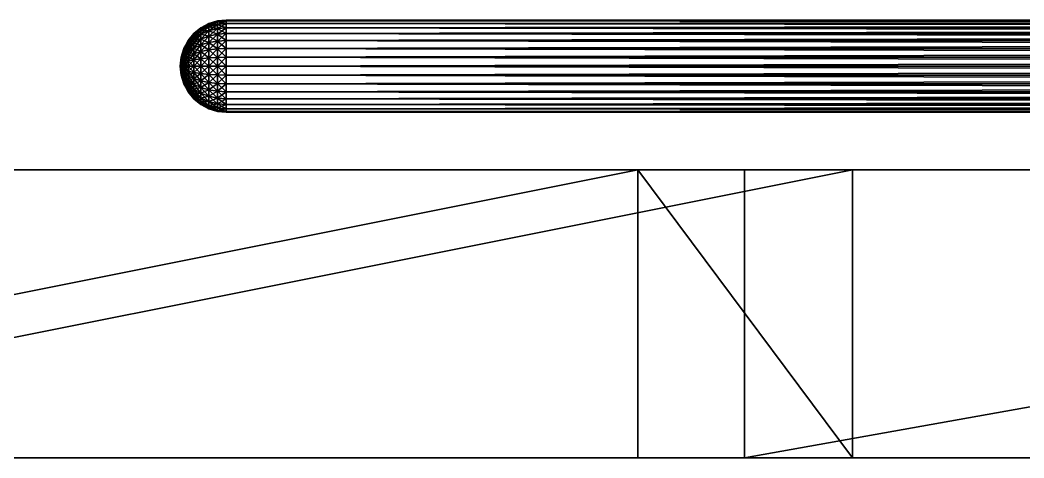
# Model space of a CAD drawing. Header units: millimetres. Extents: x -510 to 550, y -577 to 577.
# Drawn here: x -265.8 to -91.5, y 255 to 331 of the extents above; entities that cross this region are included whole.
import ezdxf

# ---------------------------------------------------------------- set-up
doc = ezdxf.new("R2010")
doc.units = ezdxf.units.MM
for name, color, linetype, true_color in [('rocker_left_visual_0', 7, 'Continuous', 0x5c6b75), ('rocker_left_visual_1', 7, 'Continuous', 0x5c6b75), ('structure_aux_cover_rail', 7, 'Continuous', 0x5c6b75)]:
    doc.layers.add(name, color=color, linetype=linetype, true_color=true_color)

msp = doc.modelspace()

# ---------------------------------------------------------------- linework, layer by layer
at = {"layer": 'rocker_left_visual_0', "true_color": 0x5c6b75}
for points in [[(-140, 255, -20), (140, 305, -20), (140, 255, -20)], [(-140, 255, -20), (-140, 305, -20), (140, 305, -20)], [(-140, 255, 20), (140, 255, 20), (140, 305, 20)], [(-140, 255, 20), (140, 305, 20), (-140, 305, 20)], [(140, 305, -20), (-140, 305, -20), (-140, 305, 20)], [(140, 305, -20), (-140, 305, 20), (140, 305, 20)], [(-140, 305, -20), (-140, 255, -20), (-140, 255, 20)], [(-140, 305, -20), (-140, 255, 20), (-140, 305, 20)], [(-140, 255, -20), (140, 255, -20), (140, 255, 20)], [(-140, 255, -20), (140, 255, 20), (-140, 255, 20)]]:
    msp.add_3dface(points, dxfattribs=at)
at = {"layer": 'rocker_left_visual_1', "true_color": 0x5c6b75}
for points in [[(-408.74, 255, -263.35), (-158.55, 255, 16.66), (-158.55, 305, 16.66)], [(-408.74, 255, -263.35), (-158.55, 305, 16.66), (-408.74, 305, -263.35)], [(-121.26, 305, -16.65), (-371.45, 305, -296.66), (-408.74, 305, -263.35)], [(-121.26, 305, -16.65), (-408.74, 305, -263.35), (-158.55, 305, 16.66)], [(-371.45, 255, -296.66), (-121.26, 305, -16.65), (-121.26, 255, -16.65)], [(-371.45, 255, -296.66), (-371.45, 305, -296.66), (-121.26, 305, -16.65)], [(-121.26, 255, -16.65), (-121.26, 305, -16.65), (-158.55, 305, 16.66)], [(-121.26, 255, -16.65), (-158.55, 305, 16.66), (-158.55, 255, 16.66)], [(-371.45, 255, -296.66), (-158.55, 255, 16.66), (-408.74, 255, -263.35)], [(-371.45, 255, -296.66), (-121.26, 255, -16.65), (-158.55, 255, 16.66)]]:
    msp.add_3dface(points, dxfattribs=at)
at = {"layer": 'structure_aux_cover_rail', "true_color": 0x5c6b75}
for points in [[(-234.44, 329.52, 261.3), (-234.44, 329.65, 260), (-235.66, 328.66, 260)], [(-234.44, 329.65, 260), (-234.44, 329.52, 258.7), (-235.66, 328.55, 258.9)], [(-234.44, 329.65, 260), (-235.66, 328.55, 258.9), (-235.66, 328.66, 260)], [(-234.44, 329.15, 262.55), (-234.44, 329.52, 261.3), (-235.66, 328.55, 261.1)], [(-234.44, 329.52, 261.3), (-235.66, 328.66, 260), (-235.66, 328.55, 261.1)], [(-234.44, 329.52, 258.7), (-234.44, 329.15, 257.45), (-235.66, 328.23, 257.84)], [(-234.44, 329.52, 258.7), (-235.66, 328.23, 257.84), (-235.66, 328.55, 258.9)], [(-233.06, 330.25, 261.44), (-233.06, 330.39, 260), (-234.44, 329.65, 260)], [(-233.06, 330.39, 260), (-233.06, 330.25, 258.56), (-234.44, 329.52, 258.7)], [(-233.06, 330.39, 260), (-234.44, 329.52, 258.7), (-234.44, 329.65, 260)], [(-233.06, 329.83, 262.83), (-233.06, 330.25, 261.44), (-234.44, 329.52, 261.3)], [(-233.06, 330.25, 261.44), (-234.44, 329.65, 260), (-234.44, 329.52, 261.3)], [(-233.06, 330.25, 258.56), (-233.06, 329.83, 257.17), (-234.44, 329.15, 257.45)], [(-233.06, 330.25, 258.56), (-234.44, 329.15, 257.45), (-234.44, 329.52, 258.7)], [(-233.06, 329.15, 264.11), (-233.06, 329.83, 262.83), (-234.44, 329.15, 262.55)], [(-233.06, 329.83, 262.83), (-234.44, 329.52, 261.3), (-234.44, 329.15, 262.55)], [(-233.06, 329.83, 257.17), (-233.06, 329.15, 255.89), (-234.44, 328.53, 256.3)], [(-233.06, 329.83, 257.17), (-234.44, 328.53, 256.3), (-234.44, 329.15, 257.45)], [(-231.56, 330.7, 261.53), (-231.56, 330.85, 260), (-233.06, 330.39, 260)], [(-231.56, 330.85, 260), (-231.56, 330.7, 258.47), (-233.06, 330.25, 258.56)], [(-231.56, 330.85, 260), (-233.06, 330.25, 258.56), (-233.06, 330.39, 260)], [(-231.56, 330.25, 263), (-231.56, 330.7, 261.53), (-233.06, 330.25, 261.44)], [(-231.56, 330.7, 261.53), (-233.06, 330.39, 260), (-233.06, 330.25, 261.44)], [(-231.56, 330.7, 258.47), (-231.56, 330.25, 257), (-233.06, 329.83, 257.17)], [(-231.56, 330.7, 258.47), (-233.06, 329.83, 257.17), (-233.06, 330.25, 258.56)], [(-231.56, 329.52, 264.36), (-231.56, 330.25, 263), (-233.06, 329.83, 262.83)], [(-231.56, 330.25, 263), (-233.06, 330.25, 261.44), (-233.06, 329.83, 262.83)], [(-231.56, 330.25, 257), (-231.56, 329.52, 255.64), (-233.06, 329.15, 255.89)], [(-231.56, 330.25, 257), (-233.06, 329.15, 255.89), (-233.06, 329.83, 257.17)], [(-231.56, 329.52, 264.36), (-233.06, 329.83, 262.83), (-233.06, 329.15, 264.11)], [(-231.56, 328.55, 265.55), (-231.56, 329.52, 264.36), (-233.06, 329.15, 264.11)], [(-231.56, 329.52, 255.64), (-231.56, 328.55, 254.45), (-233.06, 328.23, 254.77)], [(-231.56, 329.52, 255.64), (-233.06, 328.23, 254.77), (-233.06, 329.15, 255.89)], [(-230, 330.85, 261.56), (-230, 331, 260), (-231.56, 330.85, 260)], [(-230, 331, 260), (-230, 330.85, 258.44), (-231.56, 330.7, 258.47)], [(-230, 331, 260), (-231.56, 330.7, 258.47), (-231.56, 330.85, 260)], [(-230, 330.39, 263.06), (-230, 330.85, 261.56), (-231.56, 330.7, 261.53)], [(-230, 330.85, 261.56), (-231.56, 330.85, 260), (-231.56, 330.7, 261.53)], [(-230, 330.85, 258.44), (-230, 330.39, 256.94), (-231.56, 330.25, 257)], [(-230, 330.85, 258.44), (-231.56, 330.25, 257), (-231.56, 330.7, 258.47)], [(-230, 330.39, 263.06), (-231.56, 330.7, 261.53), (-231.56, 330.25, 263)], [(-230, 329.65, 264.44), (-230, 330.39, 263.06), (-231.56, 330.25, 263)], [(-230, 330.39, 256.94), (-230, 329.65, 255.56), (-231.56, 329.52, 255.64)], [(-230, 330.39, 256.94), (-231.56, 329.52, 255.64), (-231.56, 330.25, 257)], [(-230, 329.65, 264.44), (-231.56, 330.25, 263), (-231.56, 329.52, 264.36)], [(-230, 328.66, 265.66), (-230, 329.65, 264.44), (-231.56, 329.52, 264.36)], [(-230, 329.65, 255.56), (-230, 328.66, 254.34), (-231.56, 328.55, 254.45)], [(-230, 329.65, 255.56), (-231.56, 328.55, 254.45), (-231.56, 329.52, 255.64)], [(-230, 328.66, 265.66), (-231.56, 329.52, 264.36), (-231.56, 328.55, 265.55)], [(400, 330.85, 261.56), (400, 331, 260), (-230, 331, 260)], [(400, 330.85, 261.56), (-230, 331, 260), (-230, 330.85, 261.56)], [(400, 331, 260), (400, 330.85, 258.44), (-230, 330.85, 258.44)], [(400, 331, 260), (-230, 330.85, 258.44), (-230, 331, 260)], [(400, 330.39, 263.06), (400, 330.85, 261.56), (-230, 330.85, 261.56)], [(400, 330.39, 263.06), (-230, 330.85, 261.56), (-230, 330.39, 263.06)], [(400, 330.85, 258.44), (400, 330.39, 256.94), (-230, 330.39, 256.94)], [(400, 330.85, 258.44), (-230, 330.39, 256.94), (-230, 330.85, 258.44)], [(400, 329.65, 264.44), (400, 330.39, 263.06), (-230, 330.39, 263.06)], [(400, 329.65, 264.44), (-230, 330.39, 263.06), (-230, 329.65, 264.44)], [(400, 330.39, 256.94), (400, 329.65, 255.56), (-230, 329.65, 255.56)], [(400, 330.39, 256.94), (-230, 329.65, 255.56), (-230, 330.39, 256.94)], [(400, 328.66, 265.66), (400, 329.65, 264.44), (-230, 329.65, 264.44)], [(400, 328.66, 265.66), (-230, 329.65, 264.44), (-230, 328.66, 265.66)], [(400, 329.65, 255.56), (400, 328.66, 254.34), (-230, 328.66, 254.34)], [(400, 329.65, 255.56), (-230, 328.66, 254.34), (-230, 329.65, 255.56)], [(-235.66, 328.55, 261.1), (-235.66, 328.66, 260), (-236.65, 327.44, 260)], [(-235.66, 328.66, 260), (-235.66, 328.55, 258.9), (-236.65, 327.36, 259.13)], [(-235.66, 328.66, 260), (-236.65, 327.36, 259.13), (-236.65, 327.44, 260)], [(-235.66, 328.23, 262.16), (-235.66, 328.55, 261.1), (-236.65, 327.36, 260.87)], [(-235.66, 328.55, 261.1), (-236.65, 327.44, 260), (-236.65, 327.36, 260.87)], [(-235.66, 328.55, 258.9), (-235.66, 328.23, 257.84), (-236.65, 327.11, 258.3)], [(-235.66, 328.55, 258.9), (-236.65, 327.11, 258.3), (-236.65, 327.36, 259.13)], [(-235.66, 327.7, 263.14), (-235.66, 328.23, 262.16), (-236.65, 327.11, 261.7)], [(-235.66, 328.23, 262.16), (-236.65, 327.36, 260.87), (-236.65, 327.11, 261.7)], [(-235.66, 328.23, 257.84), (-235.66, 327.7, 256.86), (-236.65, 326.7, 257.53)], [(-235.66, 328.23, 257.84), (-236.65, 326.7, 257.53), (-236.65, 327.11, 258.3)], [(-234.44, 328.53, 263.7), (-234.44, 329.15, 262.55), (-235.66, 328.23, 262.16)], [(-234.44, 329.15, 262.55), (-235.66, 328.55, 261.1), (-235.66, 328.23, 262.16)], [(-234.44, 329.15, 257.45), (-234.44, 328.53, 256.3), (-235.66, 327.7, 256.86)], [(-234.44, 329.15, 257.45), (-235.66, 327.7, 256.86), (-235.66, 328.23, 257.84)], [(-234.44, 327.7, 264.7), (-234.44, 328.53, 263.7), (-235.66, 327.7, 263.14)], [(-234.44, 328.53, 263.7), (-235.66, 328.23, 262.16), (-235.66, 327.7, 263.14)], [(-234.44, 328.53, 256.3), (-234.44, 327.7, 255.3), (-235.66, 327, 256)], [(-234.44, 328.53, 256.3), (-235.66, 327, 256), (-235.66, 327.7, 256.86)], [(-233.06, 328.23, 265.23), (-233.06, 329.15, 264.11), (-234.44, 328.53, 263.7)], [(-233.06, 329.15, 264.11), (-234.44, 329.15, 262.55), (-234.44, 328.53, 263.7)], [(-233.06, 329.15, 255.89), (-233.06, 328.23, 254.77), (-234.44, 327.7, 255.3)], [(-233.06, 329.15, 255.89), (-234.44, 327.7, 255.3), (-234.44, 328.53, 256.3)], [(-233.06, 328.23, 265.23), (-234.44, 328.53, 263.7), (-234.44, 327.7, 264.7)], [(-233.06, 327.11, 266.15), (-233.06, 328.23, 265.23), (-234.44, 327.7, 264.7)], [(-233.06, 328.23, 254.77), (-233.06, 327.11, 253.85), (-234.44, 326.7, 254.47)], [(-233.06, 328.23, 254.77), (-234.44, 326.7, 254.47), (-234.44, 327.7, 255.3)], [(-231.56, 328.55, 265.55), (-233.06, 329.15, 264.11), (-233.06, 328.23, 265.23)], [(-231.56, 327.36, 266.52), (-231.56, 328.55, 265.55), (-233.06, 328.23, 265.23)], [(-231.56, 328.55, 254.45), (-231.56, 327.36, 253.48), (-233.06, 327.11, 253.85)], [(-231.56, 328.55, 254.45), (-233.06, 327.11, 253.85), (-233.06, 328.23, 254.77)], [(-231.56, 327.36, 266.52), (-233.06, 328.23, 265.23), (-233.06, 327.11, 266.15)], [(-230, 327.44, 266.65), (-230, 328.66, 265.66), (-231.56, 328.55, 265.55)], [(-230, 328.66, 254.34), (-230, 327.44, 253.35), (-231.56, 327.36, 253.48)], [(-230, 328.66, 254.34), (-231.56, 327.36, 253.48), (-231.56, 328.55, 254.45)], [(-230, 327.44, 266.65), (-231.56, 328.55, 265.55), (-231.56, 327.36, 266.52)], [(400, 327.44, 266.65), (400, 328.66, 265.66), (-230, 328.66, 265.66)], [(400, 327.44, 266.65), (-230, 328.66, 265.66), (-230, 327.44, 266.65)], [(400, 328.66, 254.34), (400, 327.44, 253.35), (-230, 327.44, 253.35)], [(400, 328.66, 254.34), (-230, 327.44, 253.35), (-230, 328.66, 254.34)], [(-237.39, 326, 260.6), (-237.39, 326.06, 260), (-237.85, 324.56, 260)], [(-237.39, 326.06, 260), (-237.39, 326, 259.4), (-237.85, 324.53, 259.7)], [(-237.39, 326.06, 260), (-237.85, 324.53, 259.7), (-237.85, 324.56, 260)], [(-237.39, 325.83, 261.17), (-237.39, 326, 260.6), (-237.85, 324.53, 260.3)], [(-237.39, 326, 260.6), (-237.85, 324.56, 260), (-237.85, 324.53, 260.3)], [(-237.39, 326, 259.4), (-237.39, 325.83, 258.83), (-237.85, 324.44, 259.4)], [(-237.39, 326, 259.4), (-237.85, 324.44, 259.4), (-237.85, 324.53, 259.7)], [(-236.65, 327.36, 260.87), (-236.65, 327.44, 260), (-237.39, 326.06, 260)], [(-236.65, 327.44, 260), (-236.65, 327.36, 259.13), (-237.39, 326, 259.4)], [(-236.65, 327.44, 260), (-237.39, 326, 259.4), (-237.39, 326.06, 260)], [(-236.65, 327.11, 261.7), (-236.65, 327.36, 260.87), (-237.39, 326, 260.6)], [(-236.65, 327.36, 260.87), (-237.39, 326.06, 260), (-237.39, 326, 260.6)], [(-236.65, 327.36, 259.13), (-236.65, 327.11, 258.3), (-237.39, 325.83, 258.83)], [(-236.65, 327.36, 259.13), (-237.39, 325.83, 258.83), (-237.39, 326, 259.4)], [(-236.65, 326.7, 262.47), (-236.65, 327.11, 261.7), (-237.39, 325.83, 261.17)], [(-236.65, 327.11, 261.7), (-237.39, 326, 260.6), (-237.39, 325.83, 261.17)], [(-236.65, 327.11, 258.3), (-236.65, 326.7, 257.53), (-237.39, 325.55, 258.3)], [(-236.65, 327.11, 258.3), (-237.39, 325.55, 258.3), (-237.39, 325.83, 258.83)], [(-236.65, 326.14, 263.14), (-236.65, 326.7, 262.47), (-237.39, 325.55, 261.7)], [(-236.65, 326.7, 262.47), (-237.39, 325.83, 261.17), (-237.39, 325.55, 261.7)], [(-236.65, 326.7, 257.53), (-236.65, 326.14, 256.86), (-237.39, 325.16, 257.84)], [(-236.65, 326.7, 257.53), (-237.39, 325.16, 257.84), (-237.39, 325.55, 258.3)], [(-236.65, 325.47, 263.7), (-236.65, 326.14, 263.14), (-237.39, 325.16, 262.16)], [(-236.65, 326.14, 263.14), (-237.39, 325.55, 261.7), (-237.39, 325.16, 262.16)], [(-236.65, 326.14, 256.86), (-236.65, 325.47, 256.3), (-237.39, 324.7, 257.45)], [(-236.65, 326.14, 256.86), (-237.39, 324.7, 257.45), (-237.39, 325.16, 257.84)], [(-235.66, 327, 264), (-235.66, 327.7, 263.14), (-236.65, 326.7, 262.47)], [(-235.66, 327.7, 263.14), (-236.65, 327.11, 261.7), (-236.65, 326.7, 262.47)], [(-235.66, 327.7, 256.86), (-235.66, 327, 256), (-236.65, 326.14, 256.86)], [(-235.66, 327.7, 256.86), (-236.65, 326.14, 256.86), (-236.65, 326.7, 257.53)], [(-235.66, 326.14, 264.7), (-235.66, 327, 264), (-236.65, 326.14, 263.14)], [(-235.66, 327, 264), (-236.65, 326.7, 262.47), (-236.65, 326.14, 263.14)], [(-235.66, 327, 256), (-235.66, 326.14, 255.3), (-236.65, 325.47, 256.3)], [(-235.66, 327, 256), (-236.65, 325.47, 256.3), (-236.65, 326.14, 256.86)], [(-235.66, 325.16, 265.23), (-235.66, 326.14, 264.7), (-236.65, 325.47, 263.7)], [(-235.66, 326.14, 264.7), (-236.65, 326.14, 263.14), (-236.65, 325.47, 263.7)], [(-235.66, 326.14, 255.3), (-235.66, 325.16, 254.77), (-236.65, 324.7, 255.89)], [(-235.66, 326.14, 255.3), (-236.65, 324.7, 255.89), (-236.65, 325.47, 256.3)], [(-234.44, 326.7, 265.53), (-234.44, 327.7, 264.7), (-235.66, 327, 264)], [(-234.44, 327.7, 264.7), (-235.66, 327.7, 263.14), (-235.66, 327, 264)], [(-234.44, 327.7, 255.3), (-234.44, 326.7, 254.47), (-235.66, 326.14, 255.3)], [(-234.44, 327.7, 255.3), (-235.66, 326.14, 255.3), (-235.66, 327, 256)], [(-234.44, 326.7, 265.53), (-235.66, 327, 264), (-235.66, 326.14, 264.7)], [(-234.44, 325.55, 266.15), (-234.44, 326.7, 265.53), (-235.66, 326.14, 264.7)], [(-234.44, 326.7, 254.47), (-234.44, 325.55, 253.85), (-235.66, 325.16, 254.77)], [(-234.44, 326.7, 254.47), (-235.66, 325.16, 254.77), (-235.66, 326.14, 255.3)], [(-234.44, 325.55, 266.15), (-235.66, 326.14, 264.7), (-235.66, 325.16, 265.23)], [(-233.06, 327.11, 266.15), (-234.44, 327.7, 264.7), (-234.44, 326.7, 265.53)], [(-233.06, 325.83, 266.83), (-233.06, 327.11, 266.15), (-234.44, 326.7, 265.53)], [(-233.06, 327.11, 253.85), (-233.06, 325.83, 253.17), (-234.44, 325.55, 253.85)], [(-233.06, 327.11, 253.85), (-234.44, 325.55, 253.85), (-234.44, 326.7, 254.47)], [(-233.06, 325.83, 266.83), (-234.44, 326.7, 265.53), (-234.44, 325.55, 266.15)], [(-231.56, 326, 267.25), (-231.56, 327.36, 266.52), (-233.06, 327.11, 266.15)], [(-231.56, 327.36, 253.48), (-231.56, 326, 252.75), (-233.06, 325.83, 253.17)], [(-231.56, 327.36, 253.48), (-233.06, 325.83, 253.17), (-233.06, 327.11, 253.85)], [(-231.56, 326, 267.25), (-233.06, 327.11, 266.15), (-233.06, 325.83, 266.83)], [(-231.56, 324.53, 267.7), (-231.56, 326, 267.25), (-233.06, 325.83, 266.83)], [(-231.56, 326, 252.75), (-231.56, 324.53, 252.3), (-233.06, 324.44, 252.75)], [(-231.56, 326, 252.75), (-233.06, 324.44, 252.75), (-233.06, 325.83, 253.17)], [(-230, 326.06, 267.39), (-230, 327.44, 266.65), (-231.56, 327.36, 266.52)], [(-230, 327.44, 253.35), (-230, 326.06, 252.61), (-231.56, 326, 252.75)], [(-230, 327.44, 253.35), (-231.56, 326, 252.75), (-231.56, 327.36, 253.48)], [(-230, 326.06, 267.39), (-231.56, 327.36, 266.52), (-231.56, 326, 267.25)], [(-230, 324.56, 267.85), (-230, 326.06, 267.39), (-231.56, 326, 267.25)], [(-230, 326.06, 252.61), (-230, 324.56, 252.15), (-231.56, 324.53, 252.3)], [(-230, 326.06, 252.61), (-231.56, 324.53, 252.3), (-231.56, 326, 252.75)], [(-230, 324.56, 267.85), (-231.56, 326, 267.25), (-231.56, 324.53, 267.7)], [(400, 326.06, 267.39), (400, 327.44, 266.65), (-230, 327.44, 266.65)], [(400, 326.06, 267.39), (-230, 327.44, 266.65), (-230, 326.06, 267.39)], [(400, 327.44, 253.35), (400, 326.06, 252.61), (-230, 326.06, 252.61)], [(400, 327.44, 253.35), (-230, 326.06, 252.61), (-230, 327.44, 253.35)], [(400, 324.56, 267.85), (400, 326.06, 267.39), (-230, 326.06, 267.39)], [(400, 324.56, 267.85), (-230, 326.06, 267.39), (-230, 324.56, 267.85)], [(400, 326.06, 252.61), (400, 324.56, 252.15), (-230, 324.56, 252.15)], [(400, 326.06, 252.61), (-230, 324.56, 252.15), (-230, 326.06, 252.61)], [(-237.85, 324.53, 260.3), (-237.85, 324.56, 260), (-238, 323, 260)], [(-237.85, 324.56, 260), (-237.85, 324.53, 259.7), (-238, 323, 260)], [(-237.85, 324.44, 260.6), (-237.85, 324.53, 260.3), (-238, 323, 260)], [(-237.85, 324.53, 259.7), (-237.85, 324.44, 259.4), (-238, 323, 260)], [(-237.85, 324.3, 260.87), (-237.85, 324.44, 260.6), (-238, 323, 260)], [(-237.85, 324.44, 259.4), (-237.85, 324.3, 259.13), (-238, 323, 260)], [(-237.85, 324.1, 261.1), (-237.85, 324.3, 260.87), (-238, 323, 260)], [(-237.85, 324.3, 259.13), (-237.85, 324.1, 258.9), (-238, 323, 260)], [(-237.39, 325.55, 261.7), (-237.39, 325.83, 261.17), (-237.85, 324.44, 260.6)], [(-237.39, 325.83, 261.17), (-237.85, 324.53, 260.3), (-237.85, 324.44, 260.6)], [(-237.39, 325.83, 258.83), (-237.39, 325.55, 258.3), (-237.85, 324.3, 259.13)], [(-237.39, 325.83, 258.83), (-237.85, 324.3, 259.13), (-237.85, 324.44, 259.4)], [(-237.39, 325.16, 262.16), (-237.39, 325.55, 261.7), (-237.85, 324.3, 260.87)], [(-237.39, 325.55, 261.7), (-237.85, 324.44, 260.6), (-237.85, 324.3, 260.87)], [(-237.39, 325.55, 258.3), (-237.39, 325.16, 257.84), (-237.85, 324.1, 258.9)], [(-237.39, 325.55, 258.3), (-237.85, 324.1, 258.9), (-237.85, 324.3, 259.13)], [(-237.39, 324.7, 262.55), (-237.39, 325.16, 262.16), (-237.85, 324.1, 261.1)], [(-237.39, 325.16, 262.16), (-237.85, 324.3, 260.87), (-237.85, 324.1, 261.1)], [(-237.39, 325.16, 257.84), (-237.39, 324.7, 257.45), (-237.85, 323.87, 258.7)], [(-237.39, 325.16, 257.84), (-237.85, 323.87, 258.7), (-237.85, 324.1, 258.9)], [(-237.39, 324.17, 262.83), (-237.39, 324.7, 262.55), (-237.85, 323.87, 261.3)], [(-237.39, 324.7, 262.55), (-237.85, 324.1, 261.1), (-237.85, 323.87, 261.3)], [(-237.39, 324.7, 257.45), (-237.39, 324.17, 257.17), (-237.85, 323.6, 258.56)], [(-237.39, 324.7, 257.45), (-237.85, 323.6, 258.56), (-237.85, 323.87, 258.7)], [(-236.65, 324.7, 264.11), (-236.65, 325.47, 263.7), (-237.39, 324.7, 262.55)], [(-236.65, 325.47, 263.7), (-237.39, 325.16, 262.16), (-237.39, 324.7, 262.55)], [(-236.65, 325.47, 256.3), (-236.65, 324.7, 255.89), (-237.39, 324.17, 257.17)], [(-236.65, 325.47, 256.3), (-237.39, 324.17, 257.17), (-237.39, 324.7, 257.45)], [(-236.65, 323.87, 264.36), (-236.65, 324.7, 264.11), (-237.39, 324.17, 262.83)], [(-236.65, 324.7, 264.11), (-237.39, 324.7, 262.55), (-237.39, 324.17, 262.83)], [(-236.65, 324.7, 255.89), (-236.65, 323.87, 255.64), (-237.39, 323.6, 257)], [(-236.65, 324.7, 255.89), (-237.39, 323.6, 257), (-237.39, 324.17, 257.17)], [(-235.66, 325.16, 265.23), (-236.65, 325.47, 263.7), (-236.65, 324.7, 264.11)], [(-235.66, 324.1, 265.55), (-235.66, 325.16, 265.23), (-236.65, 324.7, 264.11)], [(-235.66, 325.16, 254.77), (-235.66, 324.1, 254.45), (-236.65, 323.87, 255.64)], [(-235.66, 325.16, 254.77), (-236.65, 323.87, 255.64), (-236.65, 324.7, 255.89)], [(-235.66, 324.1, 265.55), (-236.65, 324.7, 264.11), (-236.65, 323.87, 264.36)], [(-234.44, 324.3, 266.52), (-234.44, 325.55, 266.15), (-235.66, 325.16, 265.23)], [(-234.44, 325.55, 253.85), (-234.44, 324.3, 253.48), (-235.66, 324.1, 254.45)], [(-234.44, 325.55, 253.85), (-235.66, 324.1, 254.45), (-235.66, 325.16, 254.77)], [(-234.44, 324.3, 266.52), (-235.66, 325.16, 265.23), (-235.66, 324.1, 265.55)], [(-234.44, 323, 266.65), (-234.44, 324.3, 266.52), (-235.66, 324.1, 265.55)], [(-234.44, 324.3, 253.48), (-234.44, 323, 253.35), (-235.66, 323, 254.34)], [(-234.44, 324.3, 253.48), (-235.66, 323, 254.34), (-235.66, 324.1, 254.45)], [(-233.06, 324.44, 267.25), (-233.06, 325.83, 266.83), (-234.44, 325.55, 266.15)], [(-233.06, 325.83, 253.17), (-233.06, 324.44, 252.75), (-234.44, 324.3, 253.48)], [(-233.06, 325.83, 253.17), (-234.44, 324.3, 253.48), (-234.44, 325.55, 253.85)], [(-233.06, 324.44, 267.25), (-234.44, 325.55, 266.15), (-234.44, 324.3, 266.52)], [(-233.06, 323, 267.39), (-233.06, 324.44, 267.25), (-234.44, 324.3, 266.52)], [(-233.06, 324.44, 252.75), (-233.06, 323, 252.61), (-234.44, 323, 253.35)], [(-233.06, 324.44, 252.75), (-234.44, 323, 253.35), (-234.44, 324.3, 253.48)], [(-233.06, 323, 267.39), (-234.44, 324.3, 266.52), (-234.44, 323, 266.65)], [(-231.56, 324.53, 267.7), (-233.06, 325.83, 266.83), (-233.06, 324.44, 267.25)], [(-231.56, 323, 267.85), (-231.56, 324.53, 267.7), (-233.06, 324.44, 267.25)], [(-231.56, 324.53, 252.3), (-231.56, 323, 252.15), (-233.06, 323, 252.61)], [(-231.56, 324.53, 252.3), (-233.06, 323, 252.61), (-233.06, 324.44, 252.75)], [(-231.56, 323, 267.85), (-233.06, 324.44, 267.25), (-233.06, 323, 267.39)], [(-230, 323, 268), (-230, 324.56, 267.85), (-231.56, 324.53, 267.7)], [(-230, 324.56, 252.15), (-230, 323, 252), (-231.56, 323, 252.15)], [(-230, 324.56, 252.15), (-231.56, 323, 252.15), (-231.56, 324.53, 252.3)], [(-230, 323, 268), (-231.56, 324.53, 267.7), (-231.56, 323, 267.85)], [(400, 323, 268), (400, 324.56, 267.85), (-230, 324.56, 267.85)], [(400, 323, 268), (-230, 324.56, 267.85), (-230, 323, 268)], [(400, 324.56, 252.15), (400, 323, 252), (-230, 323, 252)], [(400, 324.56, 252.15), (-230, 323, 252), (-230, 324.56, 252.15)], [(-237.85, 323.87, 261.3), (-237.85, 324.1, 261.1), (-238, 323, 260)], [(-237.85, 324.1, 258.9), (-237.85, 323.87, 258.7), (-238, 323, 260)], [(-237.85, 323.6, 261.44), (-237.85, 323.87, 261.3), (-238, 323, 260)], [(-237.85, 323.87, 258.7), (-237.85, 323.6, 258.56), (-238, 323, 260)], [(-237.85, 323.3, 261.53), (-237.85, 323.6, 261.44), (-238, 323, 260)], [(-237.85, 323.6, 258.56), (-237.85, 323.3, 258.47), (-238, 323, 260)], [(-237.85, 323, 261.56), (-237.85, 323.3, 261.53), (-238, 323, 260)], [(-237.85, 323.3, 258.47), (-237.85, 323, 258.44), (-238, 323, 260)], [(-237.85, 323, 258.44), (-237.85, 322.7, 258.47), (-238, 323, 260)], [(-237.85, 322.7, 258.47), (-237.85, 322.4, 258.56), (-238, 323, 260)], [(-237.85, 322.4, 258.56), (-237.85, 322.13, 258.7), (-238, 323, 260)], [(-237.85, 322.13, 258.7), (-237.85, 321.9, 258.9), (-238, 323, 260)], [(-237.85, 321.9, 258.9), (-237.85, 321.7, 259.13), (-238, 323, 260)], [(-237.85, 321.7, 259.13), (-237.85, 321.56, 259.4), (-238, 323, 260)], [(-237.85, 321.56, 259.4), (-237.85, 321.47, 259.7), (-238, 323, 260)], [(-237.85, 321.47, 259.7), (-237.85, 321.44, 260), (-238, 323, 260)], [(-237.85, 321.44, 260), (-237.85, 321.47, 260.3), (-238, 323, 260)], [(-237.85, 321.47, 260.3), (-237.85, 321.56, 260.6), (-238, 323, 260)], [(-237.85, 321.56, 260.6), (-237.85, 321.7, 260.87), (-238, 323, 260)], [(-237.85, 321.7, 260.87), (-237.85, 321.9, 261.1), (-238, 323, 260)], [(-237.85, 321.9, 261.1), (-237.85, 322.13, 261.3), (-238, 323, 260)], [(-237.85, 322.13, 261.3), (-237.85, 322.4, 261.44), (-238, 323, 260)], [(-237.85, 322.4, 261.44), (-237.85, 322.7, 261.53), (-238, 323, 260)], [(-237.85, 322.7, 261.53), (-237.85, 323, 261.56), (-238, 323, 260)], [(-237.39, 323.6, 263), (-237.39, 324.17, 262.83), (-237.85, 323.6, 261.44)], [(-237.39, 324.17, 262.83), (-237.85, 323.87, 261.3), (-237.85, 323.6, 261.44)], [(-237.39, 324.17, 257.17), (-237.39, 323.6, 257), (-237.85, 323.3, 258.47)], [(-237.39, 324.17, 257.17), (-237.85, 323.3, 258.47), (-237.85, 323.6, 258.56)], [(-237.39, 323, 263.06), (-237.39, 323.6, 263), (-237.85, 323.3, 261.53)], [(-237.39, 323.6, 263), (-237.85, 323.6, 261.44), (-237.85, 323.3, 261.53)], [(-237.39, 323.6, 257), (-237.39, 323, 256.94), (-237.85, 323, 258.44)], [(-237.39, 323.6, 257), (-237.85, 323, 258.44), (-237.85, 323.3, 258.47)], [(-237.39, 323, 263.06), (-237.85, 323.3, 261.53), (-237.85, 323, 261.56)], [(-237.39, 323, 256.94), (-237.39, 322.4, 257), (-237.85, 322.7, 258.47)], [(-237.39, 323, 256.94), (-237.85, 322.7, 258.47), (-237.85, 323, 258.44)], [(-237.39, 322.4, 263), (-237.39, 323, 263.06), (-237.85, 323, 261.56)], [(-237.39, 322.4, 263), (-237.85, 323, 261.56), (-237.85, 322.7, 261.53)], [(-237.39, 322.4, 257), (-237.85, 322.4, 258.56), (-237.85, 322.7, 258.47)], [(-237.39, 321.83, 262.83), (-237.39, 322.4, 263), (-237.85, 322.7, 261.53)], [(-237.39, 321.83, 262.83), (-237.85, 322.7, 261.53), (-237.85, 322.4, 261.44)], [(-236.65, 323.87, 264.36), (-237.39, 324.17, 262.83), (-237.39, 323.6, 263)], [(-236.65, 323, 264.44), (-236.65, 323.87, 264.36), (-237.39, 323.6, 263)], [(-236.65, 323.87, 255.64), (-236.65, 323, 255.56), (-237.39, 323, 256.94)], [(-236.65, 323.87, 255.64), (-237.39, 323, 256.94), (-237.39, 323.6, 257)], [(-236.65, 323, 264.44), (-237.39, 323.6, 263), (-237.39, 323, 263.06)], [(-236.65, 323, 255.56), (-236.65, 322.13, 255.64), (-237.39, 322.4, 257)], [(-236.65, 323, 255.56), (-237.39, 322.4, 257), (-237.39, 323, 256.94)], [(-236.65, 322.13, 264.36), (-236.65, 323, 264.44), (-237.39, 323, 263.06)], [(-236.65, 322.13, 264.36), (-237.39, 323, 263.06), (-237.39, 322.4, 263)], [(-235.66, 323, 265.66), (-235.66, 324.1, 265.55), (-236.65, 323.87, 264.36)], [(-235.66, 324.1, 254.45), (-235.66, 323, 254.34), (-236.65, 323, 255.56)], [(-235.66, 324.1, 254.45), (-236.65, 323, 255.56), (-236.65, 323.87, 255.64)], [(-235.66, 323, 265.66), (-236.65, 323.87, 264.36), (-236.65, 323, 264.44)], [(-235.66, 323, 254.34), (-235.66, 321.9, 254.45), (-236.65, 322.13, 255.64)], [(-235.66, 323, 254.34), (-236.65, 322.13, 255.64), (-236.65, 323, 255.56)], [(-235.66, 321.9, 265.55), (-235.66, 323, 265.66), (-236.65, 323, 264.44)], [(-235.66, 321.9, 265.55), (-236.65, 323, 264.44), (-236.65, 322.13, 264.36)], [(-234.44, 323, 266.65), (-235.66, 324.1, 265.55), (-235.66, 323, 265.66)], [(-234.44, 323, 253.35), (-234.44, 321.7, 253.48), (-235.66, 321.9, 254.45)], [(-234.44, 323, 253.35), (-235.66, 321.9, 254.45), (-235.66, 323, 254.34)], [(-234.44, 321.7, 266.52), (-234.44, 323, 266.65), (-235.66, 323, 265.66)], [(-234.44, 321.7, 266.52), (-235.66, 323, 265.66), (-235.66, 321.9, 265.55)], [(-233.06, 323, 252.61), (-233.06, 321.56, 252.75), (-234.44, 321.7, 253.48)], [(-233.06, 323, 252.61), (-234.44, 321.7, 253.48), (-234.44, 323, 253.35)], [(-233.06, 321.56, 267.25), (-233.06, 323, 267.39), (-234.44, 323, 266.65)], [(-233.06, 321.56, 267.25), (-234.44, 323, 266.65), (-234.44, 321.7, 266.52)], [(-231.56, 323, 252.15), (-231.56, 321.47, 252.3), (-233.06, 321.56, 252.75)], [(-231.56, 323, 252.15), (-233.06, 321.56, 252.75), (-233.06, 323, 252.61)], [(-231.56, 321.47, 267.7), (-231.56, 323, 267.85), (-233.06, 323, 267.39)], [(-231.56, 321.47, 267.7), (-233.06, 323, 267.39), (-233.06, 321.56, 267.25)], [(-230, 323, 252), (-230, 321.44, 252.15), (-231.56, 321.47, 252.3)], [(-230, 323, 252), (-231.56, 321.47, 252.3), (-231.56, 323, 252.15)], [(-230, 321.44, 267.85), (-230, 323, 268), (-231.56, 323, 267.85)], [(-230, 321.44, 267.85), (-231.56, 323, 267.85), (-231.56, 321.47, 267.7)], [(400, 323, 252), (400, 321.44, 252.15), (-230, 321.44, 252.15)], [(400, 323, 252), (-230, 321.44, 252.15), (-230, 323, 252)], [(400, 321.44, 267.85), (400, 323, 268), (-230, 323, 268)], [(400, 321.44, 267.85), (-230, 323, 268), (-230, 321.44, 267.85)], [(-237.39, 322.4, 257), (-237.39, 321.83, 257.17), (-237.85, 322.4, 258.56)], [(-237.39, 321.83, 257.17), (-237.85, 322.13, 258.7), (-237.85, 322.4, 258.56)], [(-237.39, 321.3, 262.55), (-237.39, 321.83, 262.83), (-237.85, 322.4, 261.44)], [(-237.39, 321.3, 262.55), (-237.85, 322.4, 261.44), (-237.85, 322.13, 261.3)], [(-237.39, 321.83, 257.17), (-237.39, 321.3, 257.45), (-237.85, 322.13, 258.7)], [(-237.39, 321.3, 257.45), (-237.85, 321.9, 258.9), (-237.85, 322.13, 258.7)], [(-237.39, 320.84, 262.16), (-237.39, 321.3, 262.55), (-237.85, 322.13, 261.3)], [(-237.39, 320.84, 262.16), (-237.85, 322.13, 261.3), (-237.85, 321.9, 261.1)], [(-237.39, 321.3, 257.45), (-237.39, 320.84, 257.84), (-237.85, 321.9, 258.9)], [(-237.39, 320.84, 257.84), (-237.85, 321.7, 259.13), (-237.85, 321.9, 258.9)], [(-237.39, 320.45, 261.7), (-237.39, 320.84, 262.16), (-237.85, 321.9, 261.1)], [(-237.39, 320.45, 261.7), (-237.85, 321.9, 261.1), (-237.85, 321.7, 260.87)], [(-237.39, 320.84, 257.84), (-237.39, 320.45, 258.3), (-237.85, 321.7, 259.13)], [(-237.39, 320.45, 258.3), (-237.85, 321.56, 259.4), (-237.85, 321.7, 259.13)], [(-237.39, 320.17, 261.17), (-237.39, 320.45, 261.7), (-237.85, 321.7, 260.87)], [(-237.39, 320.17, 261.17), (-237.85, 321.7, 260.87), (-237.85, 321.56, 260.6)], [(-237.39, 320.45, 258.3), (-237.39, 320.17, 258.83), (-237.85, 321.56, 259.4)], [(-237.39, 320.17, 258.83), (-237.85, 321.47, 259.7), (-237.85, 321.56, 259.4)], [(-237.39, 320, 260.6), (-237.39, 320.17, 261.17), (-237.85, 321.56, 260.6)], [(-237.39, 320, 260.6), (-237.85, 321.56, 260.6), (-237.85, 321.47, 260.3)], [(-237.39, 320.17, 258.83), (-237.39, 320, 259.4), (-237.85, 321.47, 259.7)], [(-237.39, 320, 259.4), (-237.85, 321.44, 260), (-237.85, 321.47, 259.7)], [(-237.39, 319.94, 260), (-237.39, 320, 260.6), (-237.85, 321.47, 260.3)], [(-237.39, 319.94, 260), (-237.85, 321.47, 260.3), (-237.85, 321.44, 260)], [(-237.39, 320, 259.4), (-237.39, 319.94, 260), (-237.85, 321.44, 260)], [(-236.65, 322.13, 255.64), (-237.39, 321.83, 257.17), (-237.39, 322.4, 257)], [(-236.65, 321.3, 264.11), (-236.65, 322.13, 264.36), (-237.39, 322.4, 263)], [(-236.65, 321.3, 264.11), (-237.39, 322.4, 263), (-237.39, 321.83, 262.83)], [(-236.65, 322.13, 255.64), (-236.65, 321.3, 255.89), (-237.39, 321.83, 257.17)], [(-236.65, 321.3, 255.89), (-237.39, 321.3, 257.45), (-237.39, 321.83, 257.17)], [(-236.65, 320.53, 263.7), (-236.65, 321.3, 264.11), (-237.39, 321.83, 262.83)], [(-236.65, 320.53, 263.7), (-237.39, 321.83, 262.83), (-237.39, 321.3, 262.55)], [(-236.65, 321.3, 255.89), (-236.65, 320.53, 256.3), (-237.39, 321.3, 257.45)], [(-236.65, 320.53, 256.3), (-237.39, 320.84, 257.84), (-237.39, 321.3, 257.45)], [(-236.65, 319.86, 263.14), (-236.65, 320.53, 263.7), (-237.39, 321.3, 262.55)], [(-236.65, 319.86, 263.14), (-237.39, 321.3, 262.55), (-237.39, 320.84, 262.16)], [(-236.65, 320.53, 256.3), (-236.65, 319.86, 256.86), (-237.39, 320.84, 257.84)], [(-236.65, 319.86, 256.86), (-237.39, 320.45, 258.3), (-237.39, 320.84, 257.84)], [(-236.65, 319.3, 262.47), (-236.65, 319.86, 263.14), (-237.39, 320.84, 262.16)], [(-236.65, 319.3, 262.47), (-237.39, 320.84, 262.16), (-237.39, 320.45, 261.7)], [(-235.66, 321.9, 254.45), (-236.65, 321.3, 255.89), (-236.65, 322.13, 255.64)], [(-235.66, 320.84, 265.23), (-235.66, 321.9, 265.55), (-236.65, 322.13, 264.36)], [(-235.66, 320.84, 265.23), (-236.65, 322.13, 264.36), (-236.65, 321.3, 264.11)], [(-235.66, 321.9, 254.45), (-235.66, 320.84, 254.77), (-236.65, 321.3, 255.89)], [(-235.66, 320.84, 254.77), (-236.65, 320.53, 256.3), (-236.65, 321.3, 255.89)], [(-235.66, 319.86, 264.7), (-235.66, 320.84, 265.23), (-236.65, 321.3, 264.11)], [(-235.66, 319.86, 264.7), (-236.65, 321.3, 264.11), (-236.65, 320.53, 263.7)], [(-235.66, 320.84, 254.77), (-235.66, 319.86, 255.3), (-236.65, 320.53, 256.3)], [(-234.44, 321.7, 253.48), (-235.66, 320.84, 254.77), (-235.66, 321.9, 254.45)], [(-234.44, 320.45, 266.15), (-234.44, 321.7, 266.52), (-235.66, 321.9, 265.55)], [(-234.44, 320.45, 266.15), (-235.66, 321.9, 265.55), (-235.66, 320.84, 265.23)], [(-234.44, 321.7, 253.48), (-234.44, 320.45, 253.85), (-235.66, 320.84, 254.77)], [(-234.44, 320.45, 253.85), (-235.66, 319.86, 255.3), (-235.66, 320.84, 254.77)], [(-234.44, 319.3, 265.53), (-234.44, 320.45, 266.15), (-235.66, 320.84, 265.23)], [(-234.44, 319.3, 265.53), (-235.66, 320.84, 265.23), (-235.66, 319.86, 264.7)], [(-233.06, 321.56, 252.75), (-234.44, 320.45, 253.85), (-234.44, 321.7, 253.48)], [(-233.06, 320.17, 266.83), (-233.06, 321.56, 267.25), (-234.44, 321.7, 266.52)], [(-233.06, 320.17, 266.83), (-234.44, 321.7, 266.52), (-234.44, 320.45, 266.15)], [(-233.06, 321.56, 252.75), (-233.06, 320.17, 253.17), (-234.44, 320.45, 253.85)], [(-231.56, 321.47, 252.3), (-233.06, 320.17, 253.17), (-233.06, 321.56, 252.75)], [(-231.56, 320, 267.25), (-231.56, 321.47, 267.7), (-233.06, 321.56, 267.25)], [(-231.56, 320, 267.25), (-233.06, 321.56, 267.25), (-233.06, 320.17, 266.83)], [(-231.56, 321.47, 252.3), (-231.56, 320, 252.75), (-233.06, 320.17, 253.17)], [(-230, 321.44, 252.15), (-231.56, 320, 252.75), (-231.56, 321.47, 252.3)], [(-230, 319.94, 267.39), (-230, 321.44, 267.85), (-231.56, 321.47, 267.7)], [(-230, 319.94, 267.39), (-231.56, 321.47, 267.7), (-231.56, 320, 267.25)], [(-230, 321.44, 252.15), (-230, 319.94, 252.61), (-231.56, 320, 252.75)], [(400, 321.44, 252.15), (400, 319.94, 252.61), (-230, 319.94, 252.61)], [(400, 321.44, 252.15), (-230, 319.94, 252.61), (-230, 321.44, 252.15)], [(400, 319.94, 267.39), (400, 321.44, 267.85), (-230, 321.44, 267.85)], [(400, 319.94, 267.39), (-230, 321.44, 267.85), (-230, 319.94, 267.39)], [(-236.65, 319.86, 256.86), (-236.65, 319.3, 257.53), (-237.39, 320.45, 258.3)], [(-236.65, 319.3, 257.53), (-237.39, 320.17, 258.83), (-237.39, 320.45, 258.3)], [(-236.65, 318.89, 261.7), (-236.65, 319.3, 262.47), (-237.39, 320.45, 261.7)], [(-236.65, 318.89, 261.7), (-237.39, 320.45, 261.7), (-237.39, 320.17, 261.17)], [(-236.65, 319.3, 257.53), (-236.65, 318.89, 258.3), (-237.39, 320.17, 258.83)], [(-236.65, 318.89, 258.3), (-237.39, 320, 259.4), (-237.39, 320.17, 258.83)], [(-236.65, 318.64, 260.87), (-236.65, 318.89, 261.7), (-237.39, 320.17, 261.17)], [(-236.65, 318.64, 260.87), (-237.39, 320.17, 261.17), (-237.39, 320, 260.6)], [(-236.65, 318.89, 258.3), (-236.65, 318.64, 259.13), (-237.39, 320, 259.4)], [(-236.65, 318.64, 259.13), (-237.39, 319.94, 260), (-237.39, 320, 259.4)], [(-236.65, 318.56, 260), (-236.65, 318.64, 260.87), (-237.39, 320, 260.6)], [(-236.65, 318.56, 260), (-237.39, 320, 260.6), (-237.39, 319.94, 260)], [(-236.65, 318.64, 259.13), (-236.65, 318.56, 260), (-237.39, 319.94, 260)], [(-235.66, 319.86, 255.3), (-236.65, 319.86, 256.86), (-236.65, 320.53, 256.3)], [(-235.66, 319, 264), (-235.66, 319.86, 264.7), (-236.65, 320.53, 263.7)], [(-235.66, 319, 264), (-236.65, 320.53, 263.7), (-236.65, 319.86, 263.14)], [(-235.66, 319.86, 255.3), (-235.66, 319, 256), (-236.65, 319.86, 256.86)], [(-235.66, 319, 256), (-236.65, 319.3, 257.53), (-236.65, 319.86, 256.86)], [(-235.66, 318.3, 263.14), (-235.66, 319, 264), (-236.65, 319.86, 263.14)], [(-235.66, 318.3, 263.14), (-236.65, 319.86, 263.14), (-236.65, 319.3, 262.47)], [(-235.66, 319, 256), (-235.66, 318.3, 256.86), (-236.65, 319.3, 257.53)], [(-235.66, 318.3, 256.86), (-236.65, 318.89, 258.3), (-236.65, 319.3, 257.53)], [(-235.66, 317.77, 262.16), (-235.66, 318.3, 263.14), (-236.65, 319.3, 262.47)], [(-235.66, 317.77, 262.16), (-236.65, 319.3, 262.47), (-236.65, 318.89, 261.7)], [(-234.44, 320.45, 253.85), (-234.44, 319.3, 254.47), (-235.66, 319.86, 255.3)], [(-234.44, 319.3, 254.47), (-235.66, 319, 256), (-235.66, 319.86, 255.3)], [(-234.44, 318.3, 264.7), (-234.44, 319.3, 265.53), (-235.66, 319.86, 264.7)], [(-234.44, 318.3, 264.7), (-235.66, 319.86, 264.7), (-235.66, 319, 264)], [(-234.44, 319.3, 254.47), (-234.44, 318.3, 255.3), (-235.66, 319, 256)], [(-234.44, 318.3, 255.3), (-235.66, 318.3, 256.86), (-235.66, 319, 256)], [(-234.44, 317.47, 263.7), (-234.44, 318.3, 264.7), (-235.66, 319, 264)], [(-234.44, 317.47, 263.7), (-235.66, 319, 264), (-235.66, 318.3, 263.14)], [(-233.06, 320.17, 253.17), (-234.44, 319.3, 254.47), (-234.44, 320.45, 253.85)], [(-233.06, 318.89, 266.15), (-233.06, 320.17, 266.83), (-234.44, 320.45, 266.15)], [(-233.06, 318.89, 266.15), (-234.44, 320.45, 266.15), (-234.44, 319.3, 265.53)], [(-233.06, 320.17, 253.17), (-233.06, 318.89, 253.85), (-234.44, 319.3, 254.47)], [(-233.06, 318.89, 253.85), (-234.44, 318.3, 255.3), (-234.44, 319.3, 254.47)], [(-233.06, 317.77, 265.23), (-233.06, 318.89, 266.15), (-234.44, 319.3, 265.53)], [(-233.06, 317.77, 265.23), (-234.44, 319.3, 265.53), (-234.44, 318.3, 264.7)], [(-231.56, 320, 252.75), (-233.06, 318.89, 253.85), (-233.06, 320.17, 253.17)], [(-231.56, 318.64, 266.52), (-231.56, 320, 267.25), (-233.06, 320.17, 266.83)], [(-231.56, 318.64, 266.52), (-233.06, 320.17, 266.83), (-233.06, 318.89, 266.15)], [(-231.56, 320, 252.75), (-231.56, 318.64, 253.48), (-233.06, 318.89, 253.85)], [(-230, 319.94, 252.61), (-231.56, 318.64, 253.48), (-231.56, 320, 252.75)], [(-230, 318.56, 266.65), (-230, 319.94, 267.39), (-231.56, 320, 267.25)], [(-230, 318.56, 266.65), (-231.56, 320, 267.25), (-231.56, 318.64, 266.52)], [(-230, 319.94, 252.61), (-230, 318.56, 253.35), (-231.56, 318.64, 253.48)], [(400, 319.94, 252.61), (400, 318.56, 253.35), (-230, 318.56, 253.35)], [(400, 319.94, 252.61), (-230, 318.56, 253.35), (-230, 319.94, 252.61)], [(400, 318.56, 266.65), (400, 319.94, 267.39), (-230, 319.94, 267.39)], [(400, 318.56, 266.65), (-230, 319.94, 267.39), (-230, 318.56, 266.65)], [(-235.66, 318.3, 256.86), (-235.66, 317.77, 257.84), (-236.65, 318.89, 258.3)], [(-235.66, 317.77, 257.84), (-236.65, 318.64, 259.13), (-236.65, 318.89, 258.3)], [(-235.66, 317.45, 261.1), (-235.66, 317.77, 262.16), (-236.65, 318.89, 261.7)], [(-235.66, 317.45, 261.1), (-236.65, 318.89, 261.7), (-236.65, 318.64, 260.87)], [(-235.66, 317.77, 257.84), (-235.66, 317.45, 258.9), (-236.65, 318.64, 259.13)], [(-235.66, 317.45, 258.9), (-236.65, 318.56, 260), (-236.65, 318.64, 259.13)], [(-235.66, 317.34, 260), (-235.66, 317.45, 261.1), (-236.65, 318.64, 260.87)], [(-235.66, 317.34, 260), (-236.65, 318.64, 260.87), (-236.65, 318.56, 260)], [(-235.66, 317.45, 258.9), (-235.66, 317.34, 260), (-236.65, 318.56, 260)], [(-234.44, 318.3, 255.3), (-234.44, 317.47, 256.3), (-235.66, 318.3, 256.86)], [(-234.44, 317.47, 256.3), (-235.66, 317.77, 257.84), (-235.66, 318.3, 256.86)], [(-234.44, 316.85, 262.55), (-234.44, 317.47, 263.7), (-235.66, 318.3, 263.14)], [(-234.44, 316.85, 262.55), (-235.66, 318.3, 263.14), (-235.66, 317.77, 262.16)], [(-234.44, 317.47, 256.3), (-234.44, 316.85, 257.45), (-235.66, 317.77, 257.84)], [(-234.44, 316.85, 257.45), (-235.66, 317.45, 258.9), (-235.66, 317.77, 257.84)], [(-234.44, 316.48, 261.3), (-234.44, 316.85, 262.55), (-235.66, 317.77, 262.16)], [(-234.44, 316.48, 261.3), (-235.66, 317.77, 262.16), (-235.66, 317.45, 261.1)], [(-234.44, 316.85, 257.45), (-234.44, 316.48, 258.7), (-235.66, 317.45, 258.9)], [(-234.44, 316.48, 258.7), (-235.66, 317.34, 260), (-235.66, 317.45, 258.9)], [(-234.44, 316.35, 260), (-234.44, 316.48, 261.3), (-235.66, 317.45, 261.1)], [(-234.44, 316.35, 260), (-235.66, 317.45, 261.1), (-235.66, 317.34, 260)], [(-234.44, 316.48, 258.7), (-234.44, 316.35, 260), (-235.66, 317.34, 260)], [(-233.06, 318.89, 253.85), (-233.06, 317.77, 254.77), (-234.44, 318.3, 255.3)], [(-233.06, 317.77, 254.77), (-234.44, 317.47, 256.3), (-234.44, 318.3, 255.3)], [(-233.06, 316.85, 264.11), (-233.06, 317.77, 265.23), (-234.44, 318.3, 264.7)], [(-233.06, 316.85, 264.11), (-234.44, 318.3, 264.7), (-234.44, 317.47, 263.7)], [(-233.06, 317.77, 254.77), (-233.06, 316.85, 255.89), (-234.44, 317.47, 256.3)], [(-233.06, 316.85, 255.89), (-234.44, 316.85, 257.45), (-234.44, 317.47, 256.3)], [(-233.06, 316.17, 262.83), (-233.06, 316.85, 264.11), (-234.44, 317.47, 263.7)], [(-233.06, 316.17, 262.83), (-234.44, 317.47, 263.7), (-234.44, 316.85, 262.55)], [(-231.56, 318.64, 253.48), (-233.06, 317.77, 254.77), (-233.06, 318.89, 253.85)], [(-231.56, 317.45, 265.55), (-231.56, 318.64, 266.52), (-233.06, 318.89, 266.15)], [(-231.56, 317.45, 265.55), (-233.06, 318.89, 266.15), (-233.06, 317.77, 265.23)], [(-231.56, 318.64, 253.48), (-231.56, 317.45, 254.45), (-233.06, 317.77, 254.77)], [(-231.56, 317.45, 254.45), (-233.06, 316.85, 255.89), (-233.06, 317.77, 254.77)], [(-231.56, 316.48, 264.36), (-231.56, 317.45, 265.55), (-233.06, 317.77, 265.23)], [(-231.56, 316.48, 264.36), (-233.06, 317.77, 265.23), (-233.06, 316.85, 264.11)], [(-231.56, 317.45, 254.45), (-231.56, 316.48, 255.64), (-233.06, 316.85, 255.89)], [(-230, 318.56, 253.35), (-231.56, 317.45, 254.45), (-231.56, 318.64, 253.48)], [(-230, 317.34, 265.66), (-230, 318.56, 266.65), (-231.56, 318.64, 266.52)], [(-230, 317.34, 265.66), (-231.56, 318.64, 266.52), (-231.56, 317.45, 265.55)], [(-230, 318.56, 253.35), (-230, 317.34, 254.34), (-231.56, 317.45, 254.45)], [(-230, 317.34, 254.34), (-231.56, 316.48, 255.64), (-231.56, 317.45, 254.45)], [(-230, 316.35, 264.44), (-230, 317.34, 265.66), (-231.56, 317.45, 265.55)], [(-230, 316.35, 264.44), (-231.56, 317.45, 265.55), (-231.56, 316.48, 264.36)], [(-230, 317.34, 254.34), (-230, 316.35, 255.56), (-231.56, 316.48, 255.64)], [(400, 318.56, 253.35), (400, 317.34, 254.34), (-230, 317.34, 254.34)], [(400, 318.56, 253.35), (-230, 317.34, 254.34), (-230, 318.56, 253.35)], [(400, 317.34, 265.66), (400, 318.56, 266.65), (-230, 318.56, 266.65)], [(400, 317.34, 265.66), (-230, 318.56, 266.65), (-230, 317.34, 265.66)], [(400, 317.34, 254.34), (400, 316.35, 255.56), (-230, 316.35, 255.56)], [(400, 317.34, 254.34), (-230, 316.35, 255.56), (-230, 317.34, 254.34)], [(400, 316.35, 264.44), (400, 317.34, 265.66), (-230, 317.34, 265.66)], [(400, 316.35, 264.44), (-230, 317.34, 265.66), (-230, 316.35, 264.44)], [(-233.06, 316.85, 255.89), (-233.06, 316.17, 257.17), (-234.44, 316.85, 257.45)], [(-233.06, 316.17, 257.17), (-234.44, 316.48, 258.7), (-234.44, 316.85, 257.45)], [(-233.06, 315.75, 261.44), (-233.06, 316.17, 262.83), (-234.44, 316.85, 262.55)], [(-233.06, 315.75, 261.44), (-234.44, 316.85, 262.55), (-234.44, 316.48, 261.3)], [(-233.06, 316.17, 257.17), (-233.06, 315.75, 258.56), (-234.44, 316.48, 258.7)], [(-233.06, 315.75, 258.56), (-234.44, 316.35, 260), (-234.44, 316.48, 258.7)], [(-233.06, 315.61, 260), (-233.06, 315.75, 261.44), (-234.44, 316.48, 261.3)], [(-233.06, 315.61, 260), (-234.44, 316.48, 261.3), (-234.44, 316.35, 260)], [(-233.06, 315.75, 258.56), (-233.06, 315.61, 260), (-234.44, 316.35, 260)], [(-231.56, 316.48, 255.64), (-233.06, 316.17, 257.17), (-233.06, 316.85, 255.89)], [(-231.56, 315.75, 263), (-231.56, 316.48, 264.36), (-233.06, 316.85, 264.11)], [(-231.56, 315.75, 263), (-233.06, 316.85, 264.11), (-233.06, 316.17, 262.83)], [(-231.56, 316.48, 255.64), (-231.56, 315.75, 257), (-233.06, 316.17, 257.17)], [(-231.56, 315.75, 257), (-233.06, 315.75, 258.56), (-233.06, 316.17, 257.17)], [(-231.56, 315.3, 261.53), (-231.56, 315.75, 263), (-233.06, 316.17, 262.83)], [(-231.56, 315.3, 261.53), (-233.06, 316.17, 262.83), (-233.06, 315.75, 261.44)], [(-231.56, 315.75, 257), (-231.56, 315.3, 258.47), (-233.06, 315.75, 258.56)], [(-231.56, 315.3, 258.47), (-233.06, 315.61, 260), (-233.06, 315.75, 258.56)], [(-231.56, 315.15, 260), (-231.56, 315.3, 261.53), (-233.06, 315.75, 261.44)], [(-231.56, 315.15, 260), (-233.06, 315.75, 261.44), (-233.06, 315.61, 260)], [(-231.56, 315.3, 258.47), (-231.56, 315.15, 260), (-233.06, 315.61, 260)], [(-230, 316.35, 255.56), (-231.56, 315.75, 257), (-231.56, 316.48, 255.64)], [(-230, 315.61, 263.06), (-230, 316.35, 264.44), (-231.56, 316.48, 264.36)], [(-230, 315.61, 263.06), (-231.56, 316.48, 264.36), (-231.56, 315.75, 263)], [(-230, 316.35, 255.56), (-230, 315.61, 256.94), (-231.56, 315.75, 257)], [(-230, 315.61, 256.94), (-231.56, 315.3, 258.47), (-231.56, 315.75, 257)], [(-230, 315.15, 261.56), (-230, 315.61, 263.06), (-231.56, 315.75, 263)], [(-230, 315.15, 261.56), (-231.56, 315.75, 263), (-231.56, 315.3, 261.53)], [(-230, 315.61, 256.94), (-230, 315.15, 258.44), (-231.56, 315.3, 258.47)], [(400, 316.35, 255.56), (400, 315.61, 256.94), (-230, 315.61, 256.94)], [(400, 316.35, 255.56), (-230, 315.61, 256.94), (-230, 316.35, 255.56)], [(400, 315.61, 263.06), (400, 316.35, 264.44), (-230, 316.35, 264.44)], [(400, 315.61, 263.06), (-230, 316.35, 264.44), (-230, 315.61, 263.06)], [(400, 315.61, 256.94), (400, 315.15, 258.44), (-230, 315.15, 258.44)], [(400, 315.61, 256.94), (-230, 315.15, 258.44), (-230, 315.61, 256.94)], [(400, 315.15, 261.56), (400, 315.61, 263.06), (-230, 315.61, 263.06)], [(400, 315.15, 261.56), (-230, 315.61, 263.06), (-230, 315.15, 261.56)], [(-230, 315.15, 258.44), (-231.56, 315.15, 260), (-231.56, 315.3, 258.47)], [(-230, 315, 260), (-230, 315.15, 261.56), (-231.56, 315.3, 261.53)], [(-230, 315, 260), (-231.56, 315.3, 261.53), (-231.56, 315.15, 260)], [(-230, 315.15, 258.44), (-230, 315, 260), (-231.56, 315.15, 260)], [(400, 315.15, 258.44), (400, 315, 260), (-230, 315, 260)], [(400, 315.15, 258.44), (-230, 315, 260), (-230, 315.15, 258.44)], [(400, 315, 260), (400, 315.15, 261.56), (-230, 315.15, 261.56)], [(400, 315, 260), (-230, 315.15, 261.56), (-230, 315, 260)]]:
    msp.add_3dface(points, dxfattribs=at)

doc.saveas('drawing.dxf')
